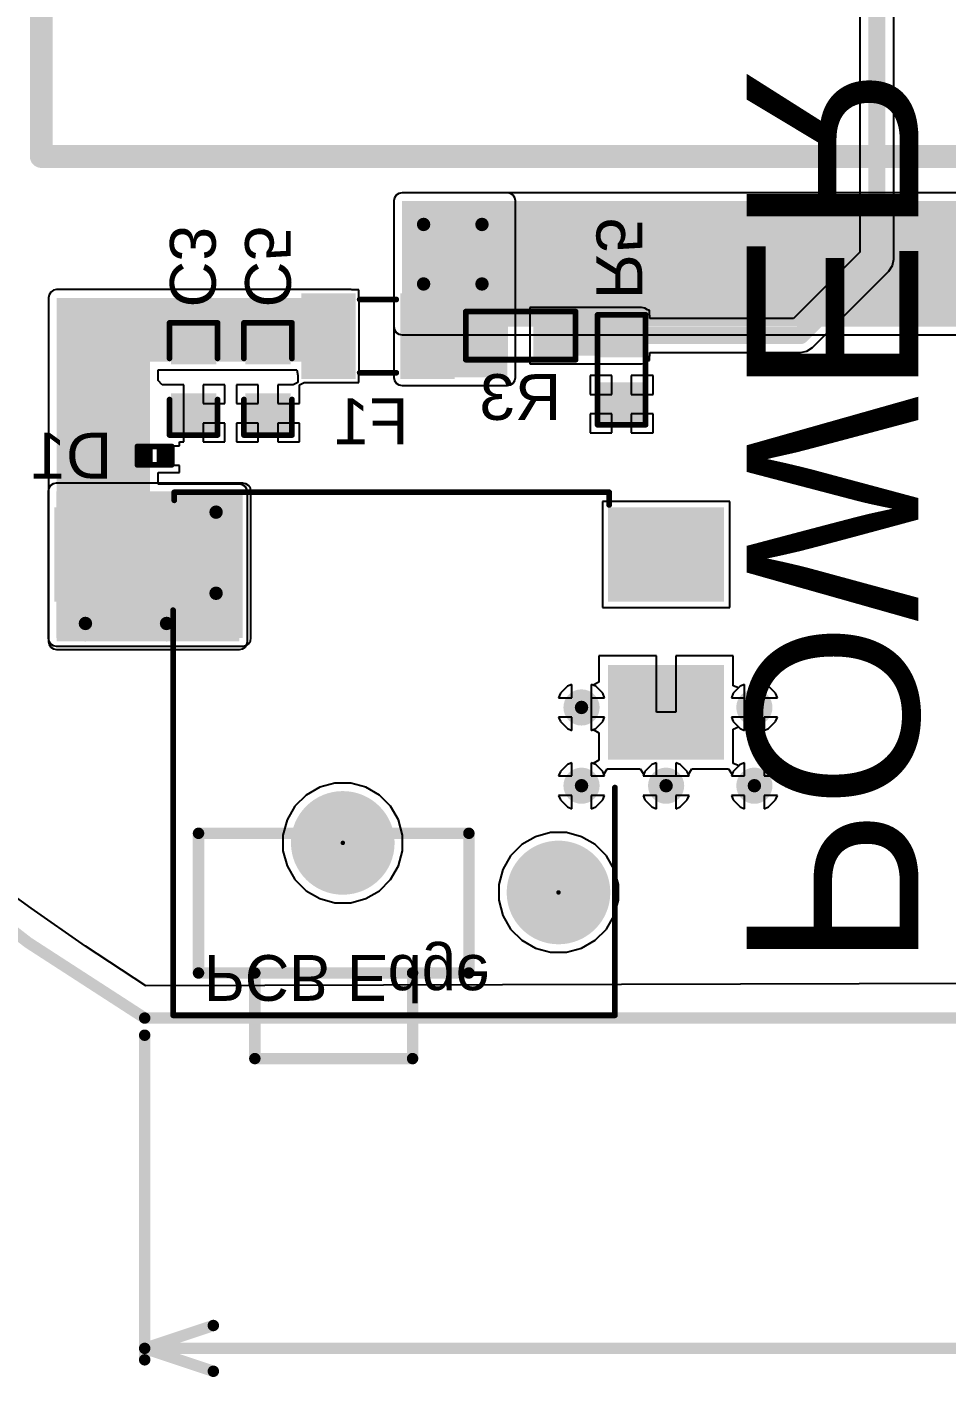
# Model space of a CAD drawing. Header units: millimetres. Extents: x -8 to 110, y -24 to 86.
# Drawn here: x 5.19 to 25.61, y -20.47 to 9.49 of the extents above; entities that cross this region are included whole.
import ezdxf

# ---------------------------------------------------------------- set-up
doc = ezdxf.new("R2010")
doc.units = ezdxf.units.MM
for name, color, linetype in [('BottomLayer', 5, 'Continuous'), ('BottomOverlay', 54, 'Continuous'), ('BottomPaste', 16, 'Continuous'), ('BottomSolder', 6, 'Continuous'), ('Mechanical1', 6, 'Continuous'), ('Mechanical2', 216, 'Continuous'), ('PadHoleLayer', 156, 'Continuous'), ('TopLayer', 1, 'Continuous'), ('TopSolder', 216, 'Continuous'), ('ViaHoleLayer', 16, 'Continuous')]:
    doc.layers.add(name, color=color, linetype=linetype)
doc.styles.add('Arial', font='', dxfattribs={"height": 0.2})
doc.styles.get('Arial').set_extended_font_data('Arial')

# ---------------------------------------------------------------- blocks, each defined once
blk = doc.blocks.new('R___0603_B_18')
at = {"layer": 'BottomLayer'}
for points in [[(-1.143, -0.4445), (-1.143, 0.4445), (-0.381, 0.4445), (-0.381, -0.4445)], [(0.381, -0.4445), (0.381, 0.4445), (1.143, 0.4445), (1.143, -0.4445)]]:
    blk.add_hatch(color=5, dxfattribs=at).paths.add_polyline_path(points)
at = {"layer": 'BottomPaste'}
for points in [[(-1.143, -0.4445), (-1.143, 0.4445), (-0.381, 0.4445), (-0.381, -0.4445)], [(0.381, -0.4445), (0.381, 0.4445), (1.143, 0.4445), (1.143, -0.4445)]]:
    blk.add_hatch(color=16, dxfattribs=at).paths.add_polyline_path(points)
at = {"layer": 'BottomSolder'}
for points in [[(-1.2446, -0.5461), (-1.2446, 0.5461), (-0.2794, 0.5461), (-0.2794, -0.5461)], [(0.2794, -0.5461), (0.2794, 0.5461), (1.2446, 0.5461), (1.2446, -0.5461)]]:
    blk.add_hatch(color=6, dxfattribs=at).paths.add_polyline_path(points)
at = {"layer": 'BottomOverlay', "const_width": 0.127}
for points in [[(-1.2192, 0.5334), (-1.2192, -0.5334)], [(-1.2192, 0.5334), (1.2192, 0.5334)], [(1.2192, 0.5334), (1.2192, -0.5334)], [(-1.2192, -0.5334), (1.2192, -0.5334)]]:
    blk.add_lwpolyline(points, dxfattribs=at)
at = {"layer": 'BottomOverlay', "const_width": 0.0635}
for points in [[(-1.25095, 0.5334, 1), (-1.18745, 0.5334, 1)], [(-1.25095, 0.5334, 1), (-1.18745, 0.5334, 1)], [(1.18745, 0.5334, 1), (1.25095, 0.5334, 1)], [(1.18745, 0.5334, 1), (1.25095, 0.5334, 1)], [(-1.25095, -0.5334, 1), (-1.18745, -0.5334, 1)], [(-1.25095, -0.5334, 1), (-1.18745, -0.5334, 1)], [(1.18745, -0.5334, 1), (1.25095, -0.5334, 1)], [(1.18745, -0.5334, 1), (1.25095, -0.5334, 1)]]:
    blk.add_lwpolyline(points, format="xyb", close=True, dxfattribs=at)
blk = doc.blocks.new('R___0603_B_20')
at = {"layer": 'BottomLayer'}
for points in [[(-1.143, -0.4445), (-1.143, 0.4445), (-0.381, 0.4445), (-0.381, -0.4445)], [(0.381, -0.4445), (0.381, 0.4445), (1.143, 0.4445), (1.143, -0.4445)]]:
    blk.add_hatch(color=5, dxfattribs=at).paths.add_polyline_path(points)
at = {"layer": 'BottomPaste'}
for points in [[(-1.143, -0.4445), (-1.143, 0.4445), (-0.381, 0.4445), (-0.381, -0.4445)], [(0.381, -0.4445), (0.381, 0.4445), (1.143, 0.4445), (1.143, -0.4445)]]:
    blk.add_hatch(color=16, dxfattribs=at).paths.add_polyline_path(points)
at = {"layer": 'BottomSolder'}
for points in [[(-1.2446, -0.5461), (-1.2446, 0.5461), (-0.2794, 0.5461), (-0.2794, -0.5461)], [(0.2794, -0.5461), (0.2794, 0.5461), (1.2446, 0.5461), (1.2446, -0.5461)]]:
    blk.add_hatch(color=6, dxfattribs=at).paths.add_polyline_path(points)
at = {"layer": 'BottomOverlay', "const_width": 0.127}
for points in [[(-1.2192, 0.5334), (-1.2192, -0.5334)], [(1.2192, 0.5334), (-1.2192, 0.5334)], [(1.2192, 0.5334), (1.2192, -0.5334)], [(1.2192, -0.5334), (-1.2192, -0.5334)]]:
    blk.add_lwpolyline(points, dxfattribs=at)
at = {"layer": 'BottomOverlay', "const_width": 0.0635}
for points in [[(-1.25095, 0.5334, 1), (-1.18745, 0.5334, 1)], [(-1.25095, 0.5334, 1), (-1.18745, 0.5334, 1)], [(1.18745, 0.5334, 1), (1.25095, 0.5334, 1)], [(1.18745, 0.5334, 1), (1.25095, 0.5334, 1)], [(-1.25095, -0.5334, 1), (-1.18745, -0.5334, 1)], [(-1.25095, -0.5334, 1), (-1.18745, -0.5334, 1)], [(1.18745, -0.5334, 1), (1.25095, -0.5334, 1)], [(1.18745, -0.5334, 1), (1.25095, -0.5334, 1)]]:
    blk.add_lwpolyline(points, format="xyb", close=True, dxfattribs=at)
blk = doc.blocks.new('DC_044D_2_5A_2_0_SMT_B_36')
at = {"layer": 'BottomLayer'}
for points in [[(-7.512, 4.75), (-4.513, 4.75), (-4.513, 2.75), (-7.512, 2.75)], [(4.775, 4.75), (7.25, 4.75), (7.25, 2.75), (4.775, 2.75)], [(4.775, 1.25), (7.25, 1.25), (7.25, -0.75), (4.775, -0.75)]]:
    blk.add_hatch(color=5, dxfattribs=at).paths.add_polyline_path(points)
at = {"layer": 'BottomPaste'}
for points in [[(-7.512, 4.75), (-4.513, 4.75), (-4.513, 2.75), (-7.512, 2.75)], [(4.775, 4.75), (7.25, 4.75), (7.25, 2.75), (4.775, 2.75)], [(4.775, 1.25), (7.25, 1.25), (7.25, -0.75), (4.775, -0.75)]]:
    blk.add_hatch(color=16, dxfattribs=at).paths.add_polyline_path(points)
at = {"layer": 'BottomSolder'}
for points in [[(-7.562, 4.8), (-4.463, 4.8), (-4.463, 2.7), (-7.562, 2.7)], [(4.725, 4.8), (7.3, 4.8), (7.3, 2.7), (4.725, 2.7)], [(4.725, 1.3), (7.3, 1.3), (7.3, -0.8), (4.725, -0.8)]]:
    blk.add_hatch(color=6, dxfattribs=at).paths.add_polyline_path(points)
h = blk.add_hatch(color=6, dxfattribs=at)
edge = h.paths.add_edge_path()
edge.add_arc((-1.162, -2.65), 0.05, 0, 360)
h = blk.add_hatch(color=6, dxfattribs=at)
edge = h.paths.add_edge_path()
edge.add_arc((3.625, -3.75), 0.05, 0, 360)
at = {"layer": 'PadHoleLayer'}
h = blk.add_hatch(color=156, dxfattribs=at)
edge = h.paths.add_edge_path()
edge.add_arc((-1.162, -2.65), 1.15, 0, 360)
h = blk.add_hatch(color=156, dxfattribs=at)
edge = h.paths.add_edge_path()
edge.add_arc((3.625, -3.75), 1.15, 0, 360)
at = {"layer": 'TopSolder'}
h = blk.add_hatch(color=216, dxfattribs=at)
edge = h.paths.add_edge_path()
edge.add_arc((-1.162, -2.65), 0.05, 0, 360)
h = blk.add_hatch(color=216, dxfattribs=at)
edge = h.paths.add_edge_path()
edge.add_arc((3.625, -3.75), 0.05, 0, 360)
at = {"layer": 'BottomOverlay', "const_width": 0.127}
for points in [[(-4.902, 5.131), (4.75, 5.131)], [(-4.902, 4.953), (-4.902, 5.131)], [(4.75, 4.851), (4.75, 5.131)], [(-4.928, -6.477), (-4.928, 2.515)], [(4.877, -6.477), (4.877, -1.422)], [(-4.928, -6.477), (4.877, -6.477)]]:
    blk.add_lwpolyline(points, dxfattribs=at)
at = {"layer": 'BottomOverlay', "const_width": 0.0635}
for points in [[(-4.934, 5.131, 1), (-4.87, 5.131, 1)], [(-4.934, 5.131, 1), (-4.87, 5.131, 1)], [(4.718, 5.131, 1), (4.782, 5.131, 1)], [(4.718, 5.131, 1), (4.782, 5.131, 1)], [(-4.934, 4.953, 1), (-4.87, 4.953, 1)], [(4.718, 4.851, 1), (4.782, 4.851, 1)], [(-4.959, 2.515, 1), (-4.896, 2.515, 1)], [(4.845, -1.422, 1), (4.909, -1.422, 1)], [(-4.959, -6.477, 1), (-4.896, -6.477, 1)], [(-4.959, -6.477, 1), (-4.896, -6.477, 1)], [(4.845, -6.477, 1), (4.909, -6.477, 1)], [(4.845, -6.477, 1), (4.909, -6.477, 1)]]:
    blk.add_lwpolyline(points, format="xyb", close=True, dxfattribs=at)
at = {"layer": 'BottomOverlay', "text_generation_flag": 2}
blk.add_text('PCB Edge', height=1.016, rotation=180, dxfattribs=at).set_placement((-4.242, -5.139))
blk = doc.blocks.new('F____0805_B_38')
at = {"layer": 'BottomLayer'}
for points in [[(-0.6, -0.85), (-1.6, -0.85), (-1.6, 0.85), (-0.6, 0.85)], [(1.6, -0.85), (0.6, -0.85), (0.6, 0.85), (1.6, 0.85)]]:
    blk.add_hatch(color=5, dxfattribs=at).paths.add_polyline_path(points)
at = {"layer": 'BottomPaste'}
for points in [[(-0.6, -0.85), (-1.6, -0.85), (-1.6, 0.85), (-0.6, 0.85)], [(1.6, -0.85), (0.6, -0.85), (0.6, 0.85), (1.6, 0.85)]]:
    blk.add_hatch(color=16, dxfattribs=at).paths.add_polyline_path(points)
at = {"layer": 'BottomSolder'}
for points in [[(-0.498, -0.952), (-1.702, -0.952), (-1.702, 0.952), (-0.498, 0.952)], [(1.702, -0.952), (0.498, -0.952), (0.498, 0.952), (1.702, 0.952)]]:
    blk.add_hatch(color=6, dxfattribs=at).paths.add_polyline_path(points)
at = {"layer": 'BottomOverlay', "const_width": 0.127}
for points in [[(-0.406, 0.813), (0.406, 0.813)], [(-0.406, -0.813), (0.406, -0.813)]]:
    blk.add_lwpolyline(points, dxfattribs=at)
at = {"layer": 'BottomOverlay', "const_width": 0.0635}
for points in [[(-0.438, 0.813, 1), (-0.375, 0.813, 1)], [(0.375, 0.813, 1), (0.438, 0.813, 1)], [(-0.438, -0.813, 1), (-0.375, -0.813, 1)], [(0.375, -0.813, 1), (0.438, -0.813, 1)]]:
    blk.add_lwpolyline(points, format="xyb", close=True, dxfattribs=at)
blk = doc.blocks.new('DSN0603_2_B_40')
at = {"layer": 'BottomLayer'}
for points in [[(-0.3, 0.12), (-0.1, 0.12), (-0.1, -0.12), (-0.3, -0.12)], [(0.1, 0.12), (0.3, 0.12), (0.3, -0.12), (0.1, -0.12)]]:
    blk.add_hatch(color=5, dxfattribs=at).paths.add_polyline_path(points)
at = {"layer": 'BottomPaste'}
for points in [[(-0.3, 0.12), (-0.1, 0.12), (-0.1, -0.12), (-0.3, -0.12)], [(0.1, 0.12), (0.3, 0.12), (0.3, -0.12), (0.1, -0.12)]]:
    blk.add_hatch(color=16, dxfattribs=at).paths.add_polyline_path(points)
at = {"layer": 'BottomSolder'}
for points in [[(-0.355, 0.175), (-0.045, 0.175), (-0.045, -0.175), (-0.355, -0.175)], [(0.045, 0.175), (0.355, 0.175), (0.355, -0.175), (0.045, -0.175)]]:
    blk.add_hatch(color=6, dxfattribs=at).paths.add_polyline_path(points)
at = {"layer": 'BottomOverlay', "const_width": 0.127}
for points in [[(0.381, 0.203), (-0.381, 0.203)], [(-0.381, 0.203), (-0.381, -0.203)], [(0.381, 0.203), (0.381, -0.203)], [(0.381, -0.203), (-0.381, -0.203)]]:
    blk.add_lwpolyline(points, dxfattribs=at)
at = {"layer": 'BottomOverlay', "const_width": 0.0635}
for points in [[(-0.413, 0.203, 1), (-0.349, 0.203, 1)], [(-0.413, 0.203, 1), (-0.349, 0.203, 1)], [(0.349, 0.203, 1), (0.413, 0.203, 1)], [(0.349, 0.203, 1), (0.413, 0.203, 1)], [(-0.413, -0.203, 1), (-0.349, -0.203, 1)], [(-0.413, -0.203, 1), (-0.349, -0.203, 1)], [(0.349, -0.203, 1), (0.413, -0.203, 1)], [(0.349, -0.203, 1), (0.413, -0.203, 1)]]:
    blk.add_lwpolyline(points, format="xyb", close=True, dxfattribs=at)
blk = doc.blocks.new('C___0603_B_59')
at = {"layer": 'BottomLayer'}
for points in [[(-1.143, -0.445), (-1.143, 0.445), (-0.381, 0.445), (-0.381, -0.445)], [(0.381, -0.445), (0.381, 0.445), (1.143, 0.445), (1.143, -0.445)]]:
    blk.add_hatch(color=5, dxfattribs=at).paths.add_polyline_path(points)
at = {"layer": 'BottomPaste'}
for points in [[(-1.143, -0.445), (-1.143, 0.445), (-0.381, 0.445), (-0.381, -0.445)], [(0.381, -0.445), (0.381, 0.445), (1.143, 0.445), (1.143, -0.445)]]:
    blk.add_hatch(color=16, dxfattribs=at).paths.add_polyline_path(points)
at = {"layer": 'BottomSolder'}
for points in [[(-1.203, -0.504), (-1.203, 0.504), (-0.321, 0.504), (-0.321, -0.504)], [(0.321, -0.504), (0.321, 0.504), (1.203, 0.504), (1.203, -0.504)]]:
    blk.add_hatch(color=6, dxfattribs=at).paths.add_polyline_path(points)
at = {"layer": 'BottomOverlay', "const_width": 0.127}
for points in [[(-1.245, 0.533), (-0.457, 0.533)], [(-1.245, 0.533), (-1.245, -0.533)], [(0.457, 0.533), (1.245, 0.533)], [(1.245, 0.533), (1.245, -0.533)], [(-1.245, -0.533), (-0.457, -0.533)], [(0.457, -0.533), (1.245, -0.533)]]:
    blk.add_lwpolyline(points, dxfattribs=at)
at = {"layer": 'BottomOverlay', "const_width": 0.0635}
for points in [[(-1.276, 0.533, 1), (-1.213, 0.533, 1)], [(-1.276, 0.533, 1), (-1.213, 0.533, 1)], [(-0.489, 0.533, 1), (-0.425, 0.533, 1)], [(0.425, 0.533, 1), (0.489, 0.533, 1)], [(1.213, 0.533, 1), (1.276, 0.533, 1)], [(1.213, 0.533, 1), (1.276, 0.533, 1)], [(-1.276, -0.533, 1), (-1.213, -0.533, 1)], [(-1.276, -0.533, 1), (-1.213, -0.533, 1)], [(-0.489, -0.533, 1), (-0.425, -0.533, 1)], [(0.425, -0.533, 1), (0.489, -0.533, 1)], [(1.213, -0.533, 1), (1.276, -0.533, 1)], [(1.213, -0.533, 1), (1.276, -0.533, 1)]]:
    blk.add_lwpolyline(points, format="xyb", close=True, dxfattribs=at)
blk = doc.blocks.new('C___0603_B_61')
at = {"layer": 'BottomLayer'}
for points in [[(-1.143, -0.445), (-1.143, 0.445), (-0.381, 0.445), (-0.381, -0.445)], [(0.381, -0.445), (0.381, 0.445), (1.143, 0.445), (1.143, -0.445)]]:
    blk.add_hatch(color=5, dxfattribs=at).paths.add_polyline_path(points)
at = {"layer": 'BottomPaste'}
for points in [[(-1.143, -0.445), (-1.143, 0.445), (-0.381, 0.445), (-0.381, -0.445)], [(0.381, -0.445), (0.381, 0.445), (1.143, 0.445), (1.143, -0.445)]]:
    blk.add_hatch(color=16, dxfattribs=at).paths.add_polyline_path(points)
at = {"layer": 'BottomSolder'}
for points in [[(-1.203, -0.504), (-1.203, 0.504), (-0.321, 0.504), (-0.321, -0.504)], [(0.321, -0.504), (0.321, 0.504), (1.203, 0.504), (1.203, -0.504)]]:
    blk.add_hatch(color=6, dxfattribs=at).paths.add_polyline_path(points)
at = {"layer": 'BottomOverlay', "const_width": 0.127}
for points in [[(-1.245, 0.533), (-0.457, 0.533)], [(-1.245, 0.533), (-1.245, -0.533)], [(0.457, 0.533), (1.245, 0.533)], [(1.245, 0.533), (1.245, -0.533)], [(-1.245, -0.533), (-0.457, -0.533)], [(0.457, -0.533), (1.245, -0.533)]]:
    blk.add_lwpolyline(points, dxfattribs=at)
at = {"layer": 'BottomOverlay', "const_width": 0.0635}
for points in [[(-1.276, 0.533, 1), (-1.213, 0.533, 1)], [(-1.276, 0.533, 1), (-1.213, 0.533, 1)], [(-0.489, 0.533, 1), (-0.425, 0.533, 1)], [(0.425, 0.533, 1), (0.489, 0.533, 1)], [(1.213, 0.533, 1), (1.276, 0.533, 1)], [(1.213, 0.533, 1), (1.276, 0.533, 1)], [(-1.276, -0.533, 1), (-1.213, -0.533, 1)], [(-1.276, -0.533, 1), (-1.213, -0.533, 1)], [(-0.489, -0.533, 1), (-0.425, -0.533, 1)], [(0.425, -0.533, 1), (0.489, -0.533, 1)], [(1.213, -0.533, 1), (1.276, -0.533, 1)], [(1.213, -0.533, 1), (1.276, -0.533, 1)]]:
    blk.add_lwpolyline(points, format="xyb", close=True, dxfattribs=at)

msp = doc.modelspace()

# ---------------------------------------------------------------- hatches: boundary and pattern name
at = {"layer": 'BottomLayer'}
for points in [[(13.516, 1.718), (15.854, 1.718), (15.854, 5.635), (13.516, 5.635)], [(5.851, 2.064), (12.382, 2.064), (12.382, 3.483), (5.851, 3.483)], [(5.851, -3.213), (7.925, -3.213), (7.925, 3.483), (5.851, 3.483)], [(11.382, 1.783), (12.382, 1.783), (12.382, 3.483), (11.382, 3.483)], [(16.53, 2.2), (18.833, 2.2), (18.833, 3.089), (16.53, 3.089)], [(17.944, 0.743), (18.833, 0.743), (18.833, 1.505), (17.944, 1.505)], [(5.851, -4.14), (9.906, -4.14), (9.906, -0.832), (5.851, -0.832)], [(5.851, -3.213), (8.851, -3.213), (8.851, -1.213), (5.851, -1.213)]]:
    msp.add_hatch(color=5, dxfattribs=at).paths.add_polyline_path(points)
h = msp.add_hatch(color=5, dxfattribs=at)
edge = h.paths.add_edge_path()
edge.add_arc((13.994, 5.112), 0.3, 0, 360)
h = msp.add_hatch(color=5, dxfattribs=at)
edge = h.paths.add_edge_path()
edge.add_arc((15.29, 5.112), 0.3, 0, 360)
h = msp.add_hatch(color=5, dxfattribs=at)
edge = h.paths.add_edge_path()
edge.add_arc((13.994, 3.791), 0.3, 0, 360)
h = msp.add_hatch(color=5, dxfattribs=at)
edge = h.paths.add_edge_path()
edge.add_arc((15.29, 3.791), 0.3, 0, 360)
h = msp.add_hatch(color=5, dxfattribs=at)
edge = h.paths.add_edge_path()
edge.add_arc((9.389, -1.273), 0.3, 0, 360)
h = msp.add_hatch(color=5, dxfattribs=at)
edge = h.paths.add_edge_path()
edge.add_arc((9.389, -3.073), 0.3, 0, 360)
h = msp.add_hatch(color=5, dxfattribs=at)
edge = h.paths.add_edge_path()
edge.add_arc((6.49, -3.743), 0.3, 0, 360)
h = msp.add_hatch(color=5, dxfattribs=at)
edge = h.paths.add_edge_path()
edge.add_arc((8.29, -3.743), 0.3, 0, 360)
h = msp.add_hatch(color=5, dxfattribs=at)
edge = h.paths.add_edge_path()
edge.add_arc((17.499, -5.607), 0.3, 0, 360)
h = msp.add_hatch(color=5, dxfattribs=at)
edge = h.paths.add_edge_path()
edge.add_arc((21.335, -5.607), 0.3, 0, 360)
h = msp.add_hatch(color=5, dxfattribs=at)
edge = h.paths.add_edge_path()
edge.add_arc((17.499, -7.344), 0.3, 0, 360)
h = msp.add_hatch(color=5, dxfattribs=at)
edge = h.paths.add_edge_path()
edge.add_arc((19.376, -7.344), 0.3, 0, 360)
h = msp.add_hatch(color=5, dxfattribs=at)
edge = h.paths.add_edge_path()
edge.add_arc((21.335, -7.344), 0.3, 0, 360)
at = {"layer": 'BottomSolder'}
h = msp.add_hatch(color=6, dxfattribs=at)
edge = h.paths.add_edge_path()
edge.add_arc((13.994, 5.112), 0.402, 0, 360)
h = msp.add_hatch(color=6, dxfattribs=at)
edge = h.paths.add_edge_path()
edge.add_arc((15.29, 5.112), 0.402, 0, 360)
h = msp.add_hatch(color=6, dxfattribs=at)
edge = h.paths.add_edge_path()
edge.add_arc((13.994, 3.791), 0.402, 0, 360)
h = msp.add_hatch(color=6, dxfattribs=at)
edge = h.paths.add_edge_path()
edge.add_arc((15.29, 3.791), 0.402, 0, 360)
h = msp.add_hatch(color=6, dxfattribs=at)
edge = h.paths.add_edge_path()
edge.add_arc((9.389, -1.273), 0.402, 0, 360)
h = msp.add_hatch(color=6, dxfattribs=at)
edge = h.paths.add_edge_path()
edge.add_arc((9.389, -3.073), 0.402, 0, 360)
h = msp.add_hatch(color=6, dxfattribs=at)
edge = h.paths.add_edge_path()
edge.add_arc((6.49, -3.743), 0.402, 0, 360)
h = msp.add_hatch(color=6, dxfattribs=at)
edge = h.paths.add_edge_path()
edge.add_arc((8.29, -3.743), 0.402, 0, 360)
h = msp.add_hatch(color=6, dxfattribs=at)
edge = h.paths.add_edge_path()
edge.add_arc((17.499, -5.607), 0.402, 0, 360)
h = msp.add_hatch(color=6, dxfattribs=at)
edge = h.paths.add_edge_path()
edge.add_arc((21.335, -5.607), 0.402, 0, 360)
h = msp.add_hatch(color=6, dxfattribs=at)
edge = h.paths.add_edge_path()
edge.add_arc((17.499, -7.344), 0.402, 0, 360)
h = msp.add_hatch(color=6, dxfattribs=at)
edge = h.paths.add_edge_path()
edge.add_arc((19.376, -7.344), 0.402, 0, 360)
h = msp.add_hatch(color=6, dxfattribs=at)
edge = h.paths.add_edge_path()
edge.add_arc((21.335, -7.344), 0.402, 0, 360)
at = {"layer": 'TopLayer'}
for points in [[(13.516, 2.845), (62.967, 2.845), (62.967, 5.635), (13.516, 5.635)], [(5.842, -4.064), (9.982, -4.064), (9.982, -0.813), (5.842, -0.813)]]:
    msp.add_hatch(color=1, dxfattribs=at).paths.add_polyline_path(points)
h = msp.add_hatch(color=1, dxfattribs=at)
edge = h.paths.add_edge_path()
edge.add_arc((13.994, 5.112), 0.3, 0, 360)
h = msp.add_hatch(color=1, dxfattribs=at)
edge = h.paths.add_edge_path()
edge.add_arc((15.29, 5.112), 0.3, 0, 360)
h = msp.add_hatch(color=1, dxfattribs=at)
edge = h.paths.add_edge_path()
edge.add_arc((13.994, 3.791), 0.3, 0, 360)
h = msp.add_hatch(color=1, dxfattribs=at)
edge = h.paths.add_edge_path()
edge.add_arc((15.29, 3.791), 0.3, 0, 360)
h = msp.add_hatch(color=1, dxfattribs=at)
edge = h.paths.add_edge_path()
edge.add_arc((9.389, -1.273), 0.3, 0, 360)
h = msp.add_hatch(color=1, dxfattribs=at)
edge = h.paths.add_edge_path()
edge.add_arc((9.389, -3.073), 0.3, 0, 360)
h = msp.add_hatch(color=1, dxfattribs=at)
edge = h.paths.add_edge_path()
edge.add_arc((6.49, -3.743), 0.3, 0, 360)
h = msp.add_hatch(color=1, dxfattribs=at)
edge = h.paths.add_edge_path()
edge.add_arc((8.29, -3.743), 0.3, 0, 360)
h = msp.add_hatch(color=1, dxfattribs=at)
edge = h.paths.add_edge_path()
edge.add_arc((17.499, -5.607), 0.3, 0, 360)
h = msp.add_hatch(color=1, dxfattribs=at)
edge = h.paths.add_edge_path()
edge.add_arc((21.335, -5.607), 0.3, 0, 360)
h = msp.add_hatch(color=1, dxfattribs=at)
edge = h.paths.add_edge_path()
edge.add_arc((17.499, -7.344), 0.3, 0, 360)
h = msp.add_hatch(color=1, dxfattribs=at)
edge = h.paths.add_edge_path()
edge.add_arc((19.376, -7.344), 0.3, 0, 360)
h = msp.add_hatch(color=1, dxfattribs=at)
edge = h.paths.add_edge_path()
edge.add_arc((21.335, -7.344), 0.3, 0, 360)
at = {"layer": 'TopSolder'}
h = msp.add_hatch(color=216, dxfattribs=at)
edge = h.paths.add_edge_path()
edge.add_arc((13.994, 5.112), 0.402, 0, 360)
h = msp.add_hatch(color=216, dxfattribs=at)
edge = h.paths.add_edge_path()
edge.add_arc((15.29, 5.112), 0.402, 0, 360)
h = msp.add_hatch(color=216, dxfattribs=at)
edge = h.paths.add_edge_path()
edge.add_arc((13.994, 3.791), 0.402, 0, 360)
h = msp.add_hatch(color=216, dxfattribs=at)
edge = h.paths.add_edge_path()
edge.add_arc((15.29, 3.791), 0.402, 0, 360)
h = msp.add_hatch(color=216, dxfattribs=at)
edge = h.paths.add_edge_path()
edge.add_arc((9.389, -1.273), 0.402, 0, 360)
h = msp.add_hatch(color=216, dxfattribs=at)
edge = h.paths.add_edge_path()
edge.add_arc((9.389, -3.073), 0.402, 0, 360)
h = msp.add_hatch(color=216, dxfattribs=at)
edge = h.paths.add_edge_path()
edge.add_arc((6.49, -3.743), 0.402, 0, 360)
h = msp.add_hatch(color=216, dxfattribs=at)
edge = h.paths.add_edge_path()
edge.add_arc((8.29, -3.743), 0.402, 0, 360)
h = msp.add_hatch(color=216, dxfattribs=at)
edge = h.paths.add_edge_path()
edge.add_arc((17.499, -5.607), 0.402, 0, 360)
h = msp.add_hatch(color=216, dxfattribs=at)
edge = h.paths.add_edge_path()
edge.add_arc((21.335, -5.607), 0.402, 0, 360)
h = msp.add_hatch(color=216, dxfattribs=at)
edge = h.paths.add_edge_path()
edge.add_arc((17.499, -7.344), 0.402, 0, 360)
h = msp.add_hatch(color=216, dxfattribs=at)
edge = h.paths.add_edge_path()
edge.add_arc((19.376, -7.344), 0.402, 0, 360)
h = msp.add_hatch(color=216, dxfattribs=at)
edge = h.paths.add_edge_path()
edge.add_arc((21.335, -7.344), 0.402, 0, 360)
at = {"layer": 'ViaHoleLayer'}
h = msp.add_hatch(color=16, dxfattribs=at)
edge = h.paths.add_edge_path()
edge.add_arc((13.994, 5.112), 0.15, 0, 360)
h = msp.add_hatch(color=16, dxfattribs=at)
edge = h.paths.add_edge_path()
edge.add_arc((15.29, 5.112), 0.15, 0, 360)
h = msp.add_hatch(color=16, dxfattribs=at)
edge = h.paths.add_edge_path()
edge.add_arc((13.994, 3.791), 0.15, 0, 360)
h = msp.add_hatch(color=16, dxfattribs=at)
edge = h.paths.add_edge_path()
edge.add_arc((15.29, 3.791), 0.15, 0, 360)
h = msp.add_hatch(color=16, dxfattribs=at)
edge = h.paths.add_edge_path()
edge.add_arc((9.389, -1.273), 0.15, 0, 360)
h = msp.add_hatch(color=16, dxfattribs=at)
edge = h.paths.add_edge_path()
edge.add_arc((9.389, -3.073), 0.15, 0, 360)
h = msp.add_hatch(color=16, dxfattribs=at)
edge = h.paths.add_edge_path()
edge.add_arc((6.49, -3.743), 0.15, 0, 360)
h = msp.add_hatch(color=16, dxfattribs=at)
edge = h.paths.add_edge_path()
edge.add_arc((8.29, -3.743), 0.15, 0, 360)
h = msp.add_hatch(color=16, dxfattribs=at)
edge = h.paths.add_edge_path()
edge.add_arc((17.499, -5.607), 0.15, 0, 360)
h = msp.add_hatch(color=16, dxfattribs=at)
edge = h.paths.add_edge_path()
edge.add_arc((21.335, -5.607), 0.15, 0, 360)
h = msp.add_hatch(color=16, dxfattribs=at)
edge = h.paths.add_edge_path()
edge.add_arc((17.499, -7.344), 0.15, 0, 360)
h = msp.add_hatch(color=16, dxfattribs=at)
edge = h.paths.add_edge_path()
edge.add_arc((19.376, -7.344), 0.15, 0, 360)
h = msp.add_hatch(color=16, dxfattribs=at)
edge = h.paths.add_edge_path()
edge.add_arc((21.335, -7.344), 0.15, 0, 360)

# ---------------------------------------------------------------- linework, layer by layer
at = {"layer": 'BottomLayer'}
for p, q in [((23.678, 27.915), (23.678, 4.499)), ((24.429, 4.343), (24.429, 27.759)), ((13.349, 5.704), (13.335, 5.635)), ((13.388, 5.763), (13.349, 5.704)), ((13.447, 5.802), (13.388, 5.763)), ((13.516, 5.816), (13.447, 5.802)), ((15.854, 5.816), (13.516, 5.816)), ((15.923, 5.802), (15.854, 5.816)), ((15.982, 5.763), (15.923, 5.802)), ((16.021, 5.704), (15.982, 5.763)), ((16.035, 5.635), (16.021, 5.704)), ((13.335, 5.635), (13.335, 1.718)), ((16.035, 1.718), (16.035, 5.635)), ((23.678, 4.499), (22.203, 3.024)), ((24.319, 4.078), (24.401, 4.2)), ((24.401, 4.2), (24.429, 4.343)), ((22.624, 2.382), (24.319, 4.078)), ((5.723, 3.612), (5.683, 3.553)), ((5.781, 3.651), (5.723, 3.612)), ((5.851, 3.665), (5.781, 3.651)), ((12.382, 3.665), (5.851, 3.665)), ((12.4, 3.661), (12.382, 3.665)), ((12.56, 3.661), (12.4, 3.661)), ((12.56, 3.501), (12.56, 3.661)), ((5.683, 3.553), (5.67, 3.483)), ((5.67, 3.483), (5.67, 2.064)), ((12.564, 3.483), (12.56, 3.501)), ((12.564, 1.783), (12.564, 3.483)), ((16.353, 3.106), (16.349, 3.089)), ((16.349, 3.089), (16.349, 2.2)), ((16.513, 3.267), (16.353, 3.267)), ((16.353, 3.267), (16.353, 3.106)), ((16.53, 3.27), (16.513, 3.267)), ((18.833, 3.27), (16.53, 3.27)), ((18.902, 3.256), (18.833, 3.27)), ((18.961, 3.217), (18.902, 3.256)), ((18.968, 3.207), (18.961, 3.217)), ((19.011, 3.207), (18.968, 3.207)), ((19.011, 3.106), (19.011, 3.207)), ((19.014, 3.089), (19.011, 3.106)), ((19.014, 3.024), (19.014, 3.089)), ((22.203, 3.024), (19.014, 3.024)), ((16.349, 2.2), (16.353, 2.182)), ((16.353, 2.182), (16.353, 2.022)), ((19.011, 2.182), (19.014, 2.2)), ((19.011, 2.089), (19.011, 2.182)), ((19.014, 2.2), (19.014, 2.272)), ((19.014, 2.272), (22.358, 2.272)), ((22.358, 2.272), (22.502, 2.301)), ((22.502, 2.301), (22.624, 2.382)), ((5.67, 2.064), (5.67, -0.832)), ((8.106, 1.648), (8.106, 1.883)), ((8.106, 1.883), (11.179, 1.883)), ((11.179, 1.883), (11.204, 1.757)), ((16.353, 2.022), (16.513, 2.022)), ((16.513, 2.022), (16.53, 2.019)), ((16.53, 2.019), (18.833, 2.019)), ((18.833, 2.019), (18.902, 2.032)), ((18.902, 2.032), (18.961, 2.072)), ((18.961, 2.072), (18.973, 2.089)), ((18.973, 2.089), (19.011, 2.089)), ((8.19, 1.556), (8.106, 1.648)), ((8.673, 1.556), (8.19, 1.556)), ((8.673, 0.921), (8.673, 1.556)), ((9.587, 1.556), (9.105, 1.556)), ((9.105, 1.556), (9.105, 1.137)), ((9.587, 1.137), (9.587, 1.556)), ((10.324, 1.556), (9.841, 1.556)), ((9.841, 1.556), (9.841, 1.137)), ((10.324, 1.137), (10.324, 1.556)), ((11.098, 1.556), (10.756, 1.556)), ((10.756, 1.556), (10.756, 1.137)), ((11.204, 1.606), (11.098, 1.556)), ((11.204, 1.757), (11.204, 1.606)), ((11.238, 1.556), (11.345, 1.606)), ((11.238, 1.479), (11.238, 1.556)), ((11.345, 1.606), (11.365, 1.606)), ((11.365, 1.606), (11.382, 1.602)), ((11.382, 1.602), (12.382, 1.602)), ((12.382, 1.602), (12.4, 1.606)), ((12.4, 1.606), (12.56, 1.606)), ((12.56, 1.766), (12.564, 1.783)), ((12.56, 1.606), (12.56, 1.766)), ((13.335, 1.718), (13.349, 1.648)), ((13.349, 1.648), (13.388, 1.59)), ((13.388, 1.59), (13.447, 1.55)), ((13.447, 1.55), (13.516, 1.536)), ((13.516, 1.536), (15.854, 1.536)), ((15.854, 1.536), (15.923, 1.55)), ((15.923, 1.55), (15.982, 1.59)), ((15.982, 1.59), (16.021, 1.648)), ((16.021, 1.648), (16.035, 1.718)), ((18.172, 1.759), (17.69, 1.759)), ((17.69, 1.759), (17.69, 1.34)), ((18.172, 1.34), (18.172, 1.759)), ((19.087, 1.759), (18.604, 1.759)), ((18.604, 1.759), (18.604, 1.34)), ((19.087, 1.34), (19.087, 1.759)), ((11.238, 1.137), (11.238, 1.479)), ((17.69, 1.34), (18.172, 1.34)), ((18.604, 1.34), (19.087, 1.34)), ((8.673, 0.286), (8.673, 0.921)), ((9.105, 1.137), (9.587, 1.137)), ((9.841, 1.137), (10.324, 1.137)), ((10.756, 1.137), (11.238, 1.137)), ((18.172, 0.908), (17.69, 0.908)), ((17.69, 0.908), (17.69, 0.489)), ((18.172, 0.489), (18.172, 0.908)), ((19.087, 0.908), (18.604, 0.908)), ((18.604, 0.908), (18.604, 0.489)), ((19.087, 0.489), (19.087, 0.908)), ((9.587, 0.705), (9.105, 0.705)), ((9.105, 0.705), (9.105, 0.286)), ((9.587, 0.286), (9.587, 0.705)), ((10.324, 0.705), (9.841, 0.705)), ((9.841, 0.705), (9.841, 0.286)), ((10.324, 0.286), (10.324, 0.705)), ((11.238, 0.705), (10.756, 0.705)), ((10.756, 0.705), (10.756, 0.286)), ((11.238, 0.286), (11.238, 0.705)), ((17.69, 0.489), (18.172, 0.489)), ((18.604, 0.489), (19.087, 0.489)), ((8.225, -0.235), (8.225, 0.197)), ((8.225, 0.197), (8.579, 0.197)), ((8.579, 0.197), (8.579, 0.286)), ((8.579, 0.286), (8.673, 0.286)), ((9.105, 0.286), (9.587, 0.286)), ((9.841, 0.286), (10.324, 0.286)), ((10.756, 0.286), (11.238, 0.286)), ((8.579, -0.235), (8.225, -0.235)), ((8.579, -0.393), (8.579, -0.235)), ((8.106, -0.651), (8.106, -0.393)), ((8.106, -0.393), (8.579, -0.393)), ((5.67, -0.832), (5.67, -3.213)), ((9.906, -0.651), (8.106, -0.651)), ((9.975, -0.664), (9.906, -0.651)), ((10.034, -0.704), (9.975, -0.664)), ((10.073, -0.762), (10.034, -0.704)), ((10.087, -0.832), (10.073, -0.762)), ((10.087, -4.14), (10.087, -0.832)), ((20.791, -1.035), (17.961, -1.035)), ((17.961, -1.035), (17.961, -3.39)), ((20.791, -3.39), (20.791, -1.035)), ((5.67, -3.213), (5.67, -4.14)), ((17.961, -3.39), (20.791, -3.39)), ((5.67, -4.14), (5.683, -4.21)), ((10.073, -4.21), (10.087, -4.14)), ((5.683, -4.21), (5.723, -4.268)), ((5.723, -4.268), (5.781, -4.308)), ((5.781, -4.308), (5.851, -4.321)), ((5.851, -4.321), (9.906, -4.321)), ((9.906, -4.321), (9.975, -4.308)), ((9.975, -4.308), (10.034, -4.268)), ((10.034, -4.268), (10.073, -4.21)), ((19.16, -4.459), (17.884, -4.459)), ((17.884, -4.459), (17.884, -5.043)), ((19.16, -5.713), (19.16, -4.459)), ((20.867, -4.459), (19.592, -4.459)), ((19.592, -4.459), (19.592, -5.713)), ((20.867, -5.125), (20.867, -4.459)), ((17.884, -5.043), (17.757, -5.114)), ((17.03, -5.293), (16.989, -5.391)), ((16.989, -5.391), (17.283, -5.391)), ((17.186, -5.137), (17.03, -5.293)), ((17.283, -5.097), (17.186, -5.137)), ((17.283, -5.391), (17.283, -5.097)), ((17.757, -5.114), (17.715, -5.097)), ((17.715, -5.097), (17.715, -5.607)), ((20.985, -5.174), (20.867, -5.125)), ((21.021, -5.137), (20.985, -5.174)), ((21.119, -5.097), (21.021, -5.137)), ((21.119, -5.607), (21.119, -5.097)), ((21.649, -5.137), (21.551, -5.097)), ((21.551, -5.097), (21.551, -5.391)), ((21.551, -5.391), (21.845, -5.391)), ((21.804, -5.293), (21.649, -5.137)), ((21.845, -5.391), (21.804, -5.293)), ((17.715, -5.607), (17.715, -6.117)), ((21.119, -6.117), (21.119, -5.607)), ((17.283, -5.823), (16.989, -5.823)), ((16.989, -5.823), (17.03, -5.921)), ((17.03, -5.921), (17.186, -6.077)), ((17.283, -6.117), (17.283, -5.823)), ((19.592, -5.713), (19.16, -5.713)), ((21.845, -5.823), (21.551, -5.823)), ((21.551, -5.823), (21.551, -6.117)), ((21.649, -6.077), (21.804, -5.921)), ((21.804, -5.921), (21.845, -5.823)), ((17.186, -6.077), (17.283, -6.117)), ((17.715, -6.117), (17.757, -6.1)), ((17.757, -6.1), (17.884, -6.171)), ((17.884, -6.171), (17.884, -6.78)), ((20.867, -6.089), (20.985, -6.04)), ((20.867, -6.849), (20.867, -6.089)), ((20.985, -6.04), (21.021, -6.077)), ((21.021, -6.077), (21.119, -6.117)), ((21.551, -6.117), (21.649, -6.077)), ((17.186, -6.875), (17.03, -7.03)), ((17.283, -6.834), (17.186, -6.875)), ((17.283, -7.128), (17.283, -6.834)), ((17.757, -6.851), (17.715, -6.834)), ((17.715, -6.834), (17.715, -7.128)), ((17.884, -6.78), (17.757, -6.851)), ((20.994, -6.901), (20.867, -6.849)), ((21.021, -6.875), (20.994, -6.901)), ((21.119, -6.834), (21.021, -6.875)), ((21.119, -7.128), (21.119, -6.834)), ((21.649, -6.875), (21.551, -6.834)), ((21.551, -6.834), (21.551, -7.128)), ((21.804, -7.03), (21.649, -6.875)), ((17.03, -7.03), (16.989, -7.128)), ((16.989, -7.128), (17.283, -7.128)), ((17.715, -7.128), (18.01, -7.128)), ((17.995, -7.094), (18.071, -6.967)), ((18.01, -7.128), (17.995, -7.094)), ((18.071, -6.967), (18.804, -6.967)), ((18.804, -6.967), (18.88, -7.094)), ((18.88, -7.094), (18.866, -7.128)), ((18.866, -7.128), (19.886, -7.128)), ((19.872, -7.094), (19.948, -6.967)), ((19.886, -7.128), (19.872, -7.094)), ((19.948, -6.967), (20.763, -6.967)), ((20.763, -6.967), (20.839, -7.094)), ((20.839, -7.094), (20.825, -7.128)), ((20.825, -7.128), (21.119, -7.128)), ((21.551, -7.128), (21.845, -7.128)), ((21.845, -7.128), (21.804, -7.03)), ((11.688, -7.375), (11.386, -7.55)), ((12.026, -7.285), (11.688, -7.375)), ((12.376, -7.285), (12.026, -7.285)), ((12.713, -7.375), (12.376, -7.285)), ((13.016, -7.55), (12.713, -7.375)), ((11.386, -7.55), (11.138, -7.797)), ((13.263, -7.797), (13.016, -7.55)), ((17.283, -7.56), (16.989, -7.56)), ((16.989, -7.56), (17.03, -7.658)), ((17.03, -7.658), (17.186, -7.814)), ((17.283, -7.854), (17.283, -7.56)), ((18.01, -7.56), (17.715, -7.56)), ((17.715, -7.56), (17.715, -7.854)), ((17.813, -7.814), (17.969, -7.658)), ((17.969, -7.658), (18.01, -7.56)), ((19.16, -7.56), (18.866, -7.56)), ((18.866, -7.56), (18.906, -7.658)), ((18.906, -7.658), (19.062, -7.814)), ((19.16, -7.854), (19.16, -7.56)), ((19.886, -7.56), (19.592, -7.56)), ((19.592, -7.56), (19.592, -7.854)), ((19.69, -7.814), (19.846, -7.658)), ((19.846, -7.658), (19.886, -7.56)), ((21.119, -7.56), (20.825, -7.56)), ((20.825, -7.56), (20.865, -7.658)), ((20.865, -7.658), (21.021, -7.814)), ((21.119, -7.854), (21.119, -7.56)), ((21.845, -7.56), (21.551, -7.56)), ((21.551, -7.56), (21.551, -7.854)), ((21.649, -7.814), (21.804, -7.658)), ((21.804, -7.658), (21.845, -7.56)), ((11.138, -7.797), (10.964, -8.1)), ((13.438, -8.1), (13.263, -7.797)), ((17.186, -7.814), (17.283, -7.854)), ((17.715, -7.854), (17.813, -7.814)), ((19.062, -7.814), (19.16, -7.854)), ((19.592, -7.854), (19.69, -7.814)), ((21.021, -7.814), (21.119, -7.854)), ((21.551, -7.854), (21.649, -7.814)), ((10.964, -8.1), (10.873, -8.438)), ((13.529, -8.438), (13.438, -8.1)), ((16.814, -8.385), (16.476, -8.475)), ((17.163, -8.385), (16.814, -8.385)), ((17.501, -8.475), (17.163, -8.385)), ((10.873, -8.438), (10.873, -8.787)), ((13.529, -8.787), (13.529, -8.438)), ((16.173, -8.65), (15.926, -8.897)), ((16.476, -8.475), (16.173, -8.65)), ((17.804, -8.65), (17.501, -8.475)), ((18.051, -8.897), (17.804, -8.65)), ((10.873, -8.787), (10.964, -9.125)), ((13.438, -9.125), (13.529, -8.787)), ((15.926, -8.897), (15.751, -9.2)), ((18.226, -9.2), (18.051, -8.897)), ((5.282, -10.064), (3.895, -9.051)), ((10.964, -9.125), (11.138, -9.428)), ((13.263, -9.428), (13.438, -9.125)), ((15.751, -9.2), (15.661, -9.538)), ((18.316, -9.538), (18.226, -9.2)), ((11.138, -9.428), (11.386, -9.675)), ((13.016, -9.675), (13.263, -9.428)), ((15.661, -9.538), (15.661, -9.887)), ((18.316, -9.887), (18.316, -9.538)), ((11.386, -9.675), (11.688, -9.85)), ((11.688, -9.85), (12.026, -9.94)), ((12.376, -9.94), (12.713, -9.85)), ((12.713, -9.85), (13.016, -9.675)), ((6.493, -10.902), (5.282, -10.064)), ((12.026, -9.94), (12.376, -9.94)), ((15.661, -9.887), (15.751, -10.225)), ((18.226, -10.225), (18.316, -9.887)), ((15.751, -10.225), (15.926, -10.528)), ((18.051, -10.528), (18.226, -10.225)), ((15.926, -10.528), (16.173, -10.775)), ((16.173, -10.775), (16.476, -10.95)), ((17.501, -10.95), (17.804, -10.775)), ((17.804, -10.775), (18.051, -10.528)), ((7.827, -11.788), (6.493, -10.902)), ((16.476, -10.95), (16.814, -11.04)), ((16.814, -11.04), (17.163, -11.04)), ((17.163, -11.04), (17.501, -10.95)), ((72.17, -11.588), (7.827, -11.788))]:
    msp.add_line(p, q, dxfattribs=at)
at = {"layer": 'BottomLayer', "const_width": 0.381}
for points in [[(24.054, 4.343), (24.054, 27.915)], [(22.358, 2.648), (24.054, 4.343)], [(18.388, 2.648), (22.358, 2.648)]]:
    msp.add_lwpolyline(points, dxfattribs=at)
at = {"layer": 'BottomLayer', "const_width": 0.191}
for points in [[(23.959, 4.343, 1), (24.149, 4.343, 1)], [(23.959, 4.343, 1), (24.149, 4.343, 1)], [(18.293, 2.648, 1), (18.484, 2.648, 1)], [(22.263, 2.648, 1), (22.454, 2.648, 1)], [(22.263, 2.648, 1), (22.454, 2.648, 1)]]:
    msp.add_lwpolyline(points, format="xyb", close=True, dxfattribs=at)
at = {"layer": 'BottomOverlay', "const_width": 0.508}
for points in [[(5.511, 6.621), (5.511, 41.621)], [(5.511, 6.621), (40.511, 6.621)]]:
    msp.add_lwpolyline(points, dxfattribs=at)
at = {"layer": 'BottomOverlay', "const_width": 0.254}
msp.add_lwpolyline([(5.384, 6.621, 1), (5.638, 6.621, 1)], format="xyb", close=True, dxfattribs=at)
msp.add_lwpolyline([(5.384, 6.621, 1), (5.638, 6.621, 1)], format="xyb", close=True, dxfattribs=at)
at = {"layer": 'Mechanical1', "const_width": 0.254}
for points in [[(9, -8.4), (15, -8.4)], [(9, -11.5), (9, -8.4)], [(15, -11.5), (15, -8.4)], [(9, -11.5), (15, -11.5)], [(10.25, -13.4), (10.25, -11.5)], [(10.25, -11.5), (13.75, -11.5)], [(13.75, -13.4), (13.75, -11.5)], [(7.805, -20.085), (7.805, -12.881)], [(10.25, -13.4), (13.75, -13.4)], [(7.805, -19.831), (9.329, -19.323)], [(7.805, -19.831), (9.329, -20.339)], [(7.805, -19.831), (32.331, -19.831)]]:
    msp.add_lwpolyline(points, dxfattribs=at)
at = {"layer": 'Mechanical1', "const_width": 0.127}
for points in [[(8.936, -8.4, 1), (9.063, -8.4, 1)], [(8.936, -8.4, 1), (9.063, -8.4, 1)], [(14.936, -8.4, 1), (15.063, -8.4, 1)], [(14.936, -8.4, 1), (15.063, -8.4, 1)], [(8.936, -11.5, 1), (9.063, -11.5, 1)], [(8.936, -11.5, 1), (9.063, -11.5, 1)], [(10.186, -11.5, 1), (10.313, -11.5, 1)], [(10.186, -11.5, 1), (10.313, -11.5, 1)], [(13.686, -11.5, 1), (13.813, -11.5, 1)], [(13.686, -11.5, 1), (13.813, -11.5, 1)], [(14.936, -11.5, 1), (15.063, -11.5, 1)], [(14.936, -11.5, 1), (15.063, -11.5, 1)], [(7.741, -12.881, 1), (7.868, -12.881, 1)], [(10.186, -13.4, 1), (10.313, -13.4, 1)], [(10.186, -13.4, 1), (10.313, -13.4, 1)], [(13.686, -13.4, 1), (13.813, -13.4, 1)], [(13.686, -13.4, 1), (13.813, -13.4, 1)], [(9.265, -19.323, 1), (9.392, -19.323, 1)], [(7.741, -19.831, 1), (7.868, -19.831, 1)], [(7.741, -19.831, 1), (7.868, -19.831, 1)], [(7.741, -19.831, 1), (7.868, -19.831, 1)], [(7.741, -20.085, 1), (7.868, -20.085, 1)], [(9.265, -20.339, 1), (9.392, -20.339, 1)]]:
    msp.add_lwpolyline(points, format="xyb", close=True, dxfattribs=at)
at = {"layer": 'Mechanical2', "const_width": 0.254}
msp.add_lwpolyline([(7.805, -12.5, -0.132866), (-5, 0.544)], format="xyb", dxfattribs=at)
msp.add_lwpolyline([(7.805, -12.5), (72.195, -12.5)], dxfattribs=at)
at = {"layer": 'Mechanical2', "const_width": 0.127}
msp.add_lwpolyline([(7.741, -12.5, 1), (7.868, -12.5, 1)], format="xyb", close=True, dxfattribs=at)
msp.add_lwpolyline([(7.741, -12.5, 1), (7.868, -12.5, 1)], format="xyb", close=True, dxfattribs=at)
at = {"layer": 'TopLayer'}
for p, q in [((13.349, 5.704), (13.335, 5.635)), ((13.388, 5.763), (13.349, 5.704)), ((13.447, 5.802), (13.388, 5.763)), ((13.516, 5.816), (13.447, 5.802)), ((60.398, 5.816), (13.516, 5.816)), ((13.335, 5.635), (13.335, 2.845)), ((13.335, 2.845), (13.349, 2.775)), ((13.349, 2.775), (13.388, 2.717)), ((13.388, 2.717), (13.447, 2.677)), ((13.447, 2.677), (13.516, 2.664)), ((13.516, 2.664), (29.74, 2.664)), ((5.675, -0.743), (5.661, -0.813)), ((5.661, -0.813), (5.661, -4.064)), ((5.714, -0.685), (5.675, -0.743)), ((5.773, -0.645), (5.714, -0.685)), ((5.842, -0.632), (5.773, -0.645)), ((9.982, -0.632), (5.842, -0.632)), ((10.052, -0.645), (9.982, -0.632)), ((10.11, -0.685), (10.052, -0.645)), ((10.15, -0.743), (10.11, -0.685)), ((10.163, -0.813), (10.15, -0.743)), ((10.163, -4.064), (10.163, -0.813)), ((5.661, -4.064), (5.675, -4.133)), ((5.675, -4.133), (5.714, -4.192)), ((5.714, -4.192), (5.773, -4.231)), ((10.052, -4.231), (10.11, -4.192)), ((10.11, -4.192), (10.15, -4.133)), ((10.15, -4.133), (10.163, -4.064)), ((5.773, -4.231), (5.842, -4.245)), ((5.842, -4.245), (9.982, -4.245)), ((9.982, -4.245), (10.052, -4.231)), ((17.03, -5.293), (16.989, -5.391)), ((16.989, -5.391), (17.283, -5.391)), ((17.186, -5.137), (17.03, -5.293)), ((17.283, -5.097), (17.186, -5.137)), ((17.283, -5.391), (17.283, -5.097)), ((17.813, -5.137), (17.715, -5.097)), ((17.715, -5.097), (17.715, -5.391)), ((17.715, -5.391), (18.01, -5.391)), ((17.969, -5.293), (17.813, -5.137)), ((18.01, -5.391), (17.969, -5.293)), ((20.865, -5.293), (20.825, -5.391)), ((20.825, -5.391), (21.119, -5.391)), ((21.021, -5.137), (20.865, -5.293)), ((21.119, -5.097), (21.021, -5.137)), ((21.119, -5.391), (21.119, -5.097)), ((21.649, -5.137), (21.551, -5.097)), ((21.551, -5.097), (21.551, -5.391)), ((21.551, -5.391), (21.845, -5.391)), ((21.804, -5.293), (21.649, -5.137)), ((21.845, -5.391), (21.804, -5.293)), ((17.283, -5.823), (16.989, -5.823)), ((16.989, -5.823), (17.03, -5.921)), ((17.03, -5.921), (17.186, -6.077)), ((17.283, -6.117), (17.283, -5.823)), ((18.01, -5.823), (17.715, -5.823)), ((17.715, -5.823), (17.715, -6.117)), ((17.813, -6.077), (17.969, -5.921)), ((17.969, -5.921), (18.01, -5.823)), ((21.119, -5.823), (20.825, -5.823)), ((20.825, -5.823), (20.865, -5.921)), ((20.865, -5.921), (21.021, -6.077)), ((21.119, -6.117), (21.119, -5.823)), ((21.845, -5.823), (21.551, -5.823)), ((21.551, -5.823), (21.551, -6.117)), ((21.649, -6.077), (21.804, -5.921)), ((21.804, -5.921), (21.845, -5.823)), ((17.186, -6.077), (17.283, -6.117)), ((17.715, -6.117), (17.813, -6.077)), ((21.021, -6.077), (21.119, -6.117)), ((21.551, -6.117), (21.649, -6.077)), ((17.186, -6.875), (17.03, -7.03)), ((17.283, -6.834), (17.186, -6.875)), ((17.283, -7.128), (17.283, -6.834)), ((17.813, -6.875), (17.715, -6.834)), ((17.715, -6.834), (17.715, -7.128)), ((17.969, -7.03), (17.813, -6.875)), ((19.062, -6.875), (18.906, -7.03)), ((19.16, -6.834), (19.062, -6.875)), ((19.16, -7.128), (19.16, -6.834)), ((19.69, -6.875), (19.592, -6.834)), ((19.592, -6.834), (19.592, -7.128)), ((19.846, -7.03), (19.69, -6.875)), ((21.021, -6.875), (20.865, -7.03)), ((21.119, -6.834), (21.021, -6.875)), ((21.119, -7.128), (21.119, -6.834)), ((21.649, -6.875), (21.551, -6.834)), ((21.551, -6.834), (21.551, -7.128)), ((21.804, -7.03), (21.649, -6.875)), ((17.03, -7.03), (16.989, -7.128)), ((16.989, -7.128), (17.283, -7.128)), ((17.715, -7.128), (18.01, -7.128)), ((18.01, -7.128), (17.969, -7.03)), ((18.906, -7.03), (18.866, -7.128)), ((18.866, -7.128), (19.16, -7.128)), ((19.592, -7.128), (19.886, -7.128)), ((19.886, -7.128), (19.846, -7.03)), ((20.865, -7.03), (20.825, -7.128)), ((20.825, -7.128), (21.119, -7.128)), ((21.551, -7.128), (21.845, -7.128)), ((21.845, -7.128), (21.804, -7.03)), ((11.688, -7.375), (11.386, -7.55)), ((12.026, -7.285), (11.688, -7.375)), ((12.376, -7.285), (12.026, -7.285)), ((12.713, -7.375), (12.376, -7.285)), ((13.016, -7.55), (12.713, -7.375)), ((11.386, -7.55), (11.138, -7.797)), ((13.263, -7.797), (13.016, -7.55)), ((17.283, -7.56), (16.989, -7.56)), ((16.989, -7.56), (17.03, -7.658)), ((17.03, -7.658), (17.186, -7.814)), ((17.283, -7.854), (17.283, -7.56)), ((18.01, -7.56), (17.715, -7.56)), ((17.715, -7.56), (17.715, -7.854)), ((17.813, -7.814), (17.969, -7.658)), ((17.969, -7.658), (18.01, -7.56)), ((19.16, -7.56), (18.866, -7.56)), ((18.866, -7.56), (18.906, -7.658)), ((18.906, -7.658), (19.062, -7.814)), ((19.16, -7.854), (19.16, -7.56)), ((19.886, -7.56), (19.592, -7.56)), ((19.592, -7.56), (19.592, -7.854)), ((19.69, -7.814), (19.846, -7.658)), ((19.846, -7.658), (19.886, -7.56)), ((21.119, -7.56), (20.825, -7.56)), ((20.825, -7.56), (20.865, -7.658)), ((20.865, -7.658), (21.021, -7.814)), ((21.119, -7.854), (21.119, -7.56)), ((21.845, -7.56), (21.551, -7.56)), ((21.551, -7.56), (21.551, -7.854)), ((21.649, -7.814), (21.804, -7.658)), ((21.804, -7.658), (21.845, -7.56)), ((11.138, -7.797), (10.964, -8.1)), ((13.438, -8.1), (13.263, -7.797)), ((17.186, -7.814), (17.283, -7.854)), ((17.715, -7.854), (17.813, -7.814)), ((19.062, -7.814), (19.16, -7.854)), ((19.592, -7.854), (19.69, -7.814)), ((21.021, -7.814), (21.119, -7.854)), ((21.551, -7.854), (21.649, -7.814)), ((10.964, -8.1), (10.873, -8.438)), ((13.529, -8.438), (13.438, -8.1)), ((16.814, -8.385), (16.476, -8.475)), ((17.163, -8.385), (16.814, -8.385)), ((17.501, -8.475), (17.163, -8.385)), ((10.873, -8.438), (10.873, -8.787)), ((13.529, -8.787), (13.529, -8.438)), ((16.173, -8.65), (15.926, -8.897)), ((16.476, -8.475), (16.173, -8.65)), ((17.804, -8.65), (17.501, -8.475)), ((18.051, -8.897), (17.804, -8.65)), ((10.873, -8.787), (10.964, -9.125)), ((13.438, -9.125), (13.529, -8.787)), ((15.926, -8.897), (15.751, -9.2)), ((18.226, -9.2), (18.051, -8.897)), ((5.282, -10.064), (3.895, -9.051)), ((10.964, -9.125), (11.138, -9.428)), ((13.263, -9.428), (13.438, -9.125)), ((15.751, -9.2), (15.661, -9.538)), ((18.316, -9.538), (18.226, -9.2)), ((11.138, -9.428), (11.386, -9.675)), ((13.016, -9.675), (13.263, -9.428)), ((15.661, -9.538), (15.661, -9.887)), ((18.316, -9.887), (18.316, -9.538)), ((11.386, -9.675), (11.688, -9.85)), ((11.688, -9.85), (12.026, -9.94)), ((12.376, -9.94), (12.713, -9.85)), ((12.713, -9.85), (13.016, -9.675)), ((6.493, -10.902), (5.282, -10.064)), ((12.026, -9.94), (12.376, -9.94)), ((15.661, -9.887), (15.751, -10.225)), ((18.226, -10.225), (18.316, -9.887)), ((15.751, -10.225), (15.926, -10.528)), ((18.051, -10.528), (18.226, -10.225)), ((15.926, -10.528), (16.173, -10.775)), ((16.173, -10.775), (16.476, -10.95)), ((17.501, -10.95), (17.804, -10.775)), ((17.804, -10.775), (18.051, -10.528)), ((7.827, -11.788), (6.493, -10.902)), ((16.476, -10.95), (16.814, -11.04)), ((16.814, -11.04), (17.163, -11.04)), ((17.163, -11.04), (17.501, -10.95)), ((72.219, -11.588), (7.827, -11.788))]:
    msp.add_line(p, q, dxfattribs=at)

# ---------------------------------------------------------------- block references
for name, p in [('F____0805_B_38', (12.982, 2.633)), ('DC_044D_2_5A_2_0_SMT_B_36', (13.363, -5.963))]:
    msp.add_blockref(name, p)
for name, p, rotation in [('R___0603_B_20', (16.149, 2.644), 180), ('R___0603_B_18', (18.388, 1.886), 90), ('C___0603_B_61', (8.889, 1.683), 90), ('C___0603_B_59', (10.54, 1.683), 90), ('DSN0603_2_B_40', (8.025, -0.019), 180)]:
    msp.add_blockref(name, p, dxfattribs=dict(rotation=rotation))

# ---------------------------------------------------------------- texts
at = {"layer": 'BottomOverlay', "style": 'Arial', "text_generation_flag": 2}
for s, height, p in [('POWER', 3.81, (21.166, -11.404)), ('R5', 1.016, (17.83, 3.453)), ('C3', 1.016, (8.365, 3.27)), ('C5', 1.016, (10.032, 3.27))]:
    msp.add_text(s, height=height, rotation=270, dxfattribs=at).set_placement(p)
for s, p in [('R3', (17.047, 0.774)), ('F1', (13.659, 0.235)), ('D1', (7.087, -0.527))]:
    msp.add_text(s, height=1.016, dxfattribs=at).set_placement(p)

doc.saveas('drawing.dxf')
